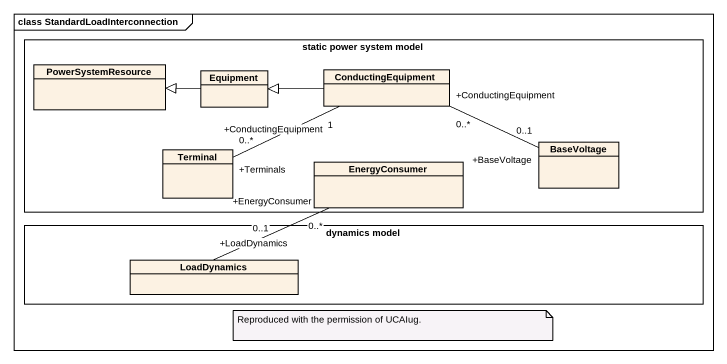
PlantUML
@startuml
mainframe class StandardLoadInterconnection
hide circle
hide empty members
rectangle "static power system model" as static_power_system_model {
  class PowerSystemResource
  class Equipment
  class ConductingEquipment
  class Terminal
  class EnergyConsumer
  class BaseVoltage
}
rectangle "dynamics model" as dynamics_model {
  class LoadDynamics
}
Equipment -left-|> PowerSystemResource
ConductingEquipment -left-|> Equipment
Terminal "+Terminals\n0..*" -right- "+ConductingEquipment\n1" ConductingEquipment
BaseVoltage "+BaseVoltage\n0..1" -left- "+ConductingEquipment\n0..*" ConductingEquipment
LoadDynamics "+LoadDynamics\n0..1" -right- "+EnergyConsumer\n0..*" EnergyConsumer
note as N1
  Reproduced with the permission of UCAIug.
end note
@enduml
